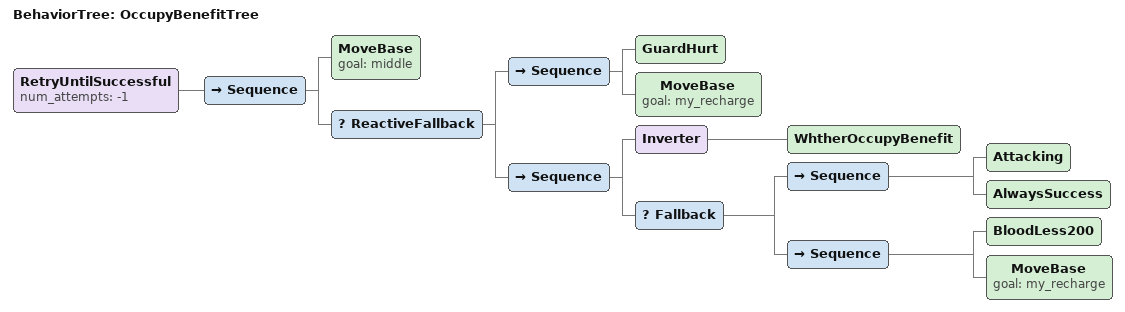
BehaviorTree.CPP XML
<root BTCPP_format="4">

  <BehaviorTree ID="OccupyBenefitTree">
    <RetryUntilSuccessful num_attempts="-1">
      <Sequence>
        <MoveBase goal="middle"/>
        <ReactiveFallback>
          <Sequence>
            <GuardHurt/>
            <MoveBase goal="my_recharge"/>
          </Sequence>
          <Sequence>
            <Inverter>
              <WhtherOccupyBenefit/>
            </Inverter>
            <Fallback>
              <Sequence>
                <Attacking/>
                <AlwaysSuccess/>
              </Sequence>
              <Sequence>
                <BloodLess200/>
                <MoveBase goal="my_recharge"/>
              </Sequence>
            </Fallback>
          </Sequence>
        </ReactiveFallback>
      </Sequence>
    </RetryUntilSuccessful>
  </BehaviorTree>

</root>
